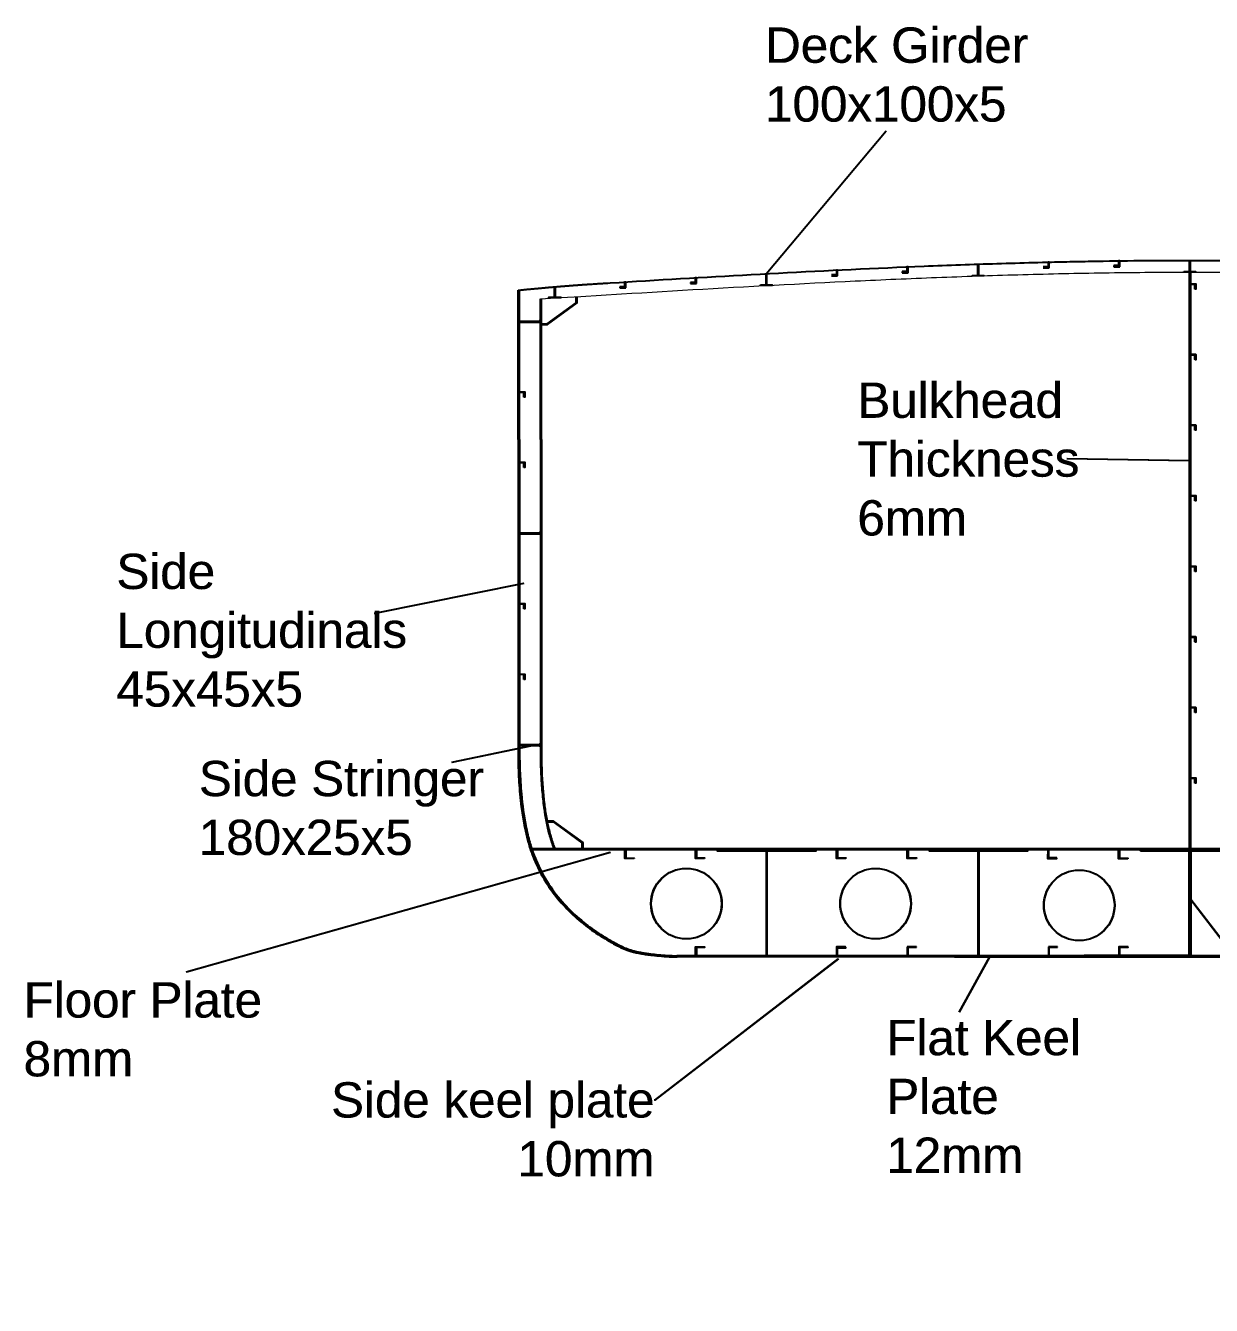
# Model space of a CAD drawing. Header units: millimetres. Extents: x 113 to 18942, y -911 to 10958.
# Drawn here: x 113 to 10192, y -911 to 9969 of the extents above; entities that cross this region are included whole.
import ezdxf
from ezdxf import colors
from ezdxf.entities.mleader import LeaderData, LeaderLine
from ezdxf.math import Vec2, Vec3

# ---------------------------------------------------------------- set-up
doc = ezdxf.new("R2010")
doc.units = ezdxf.units.MM
doc.header["$LTSCALE"] = 20
doc.header["$MEASUREMENT"] = 0
doc.linetypes.add('CENTER2', pattern=[1.125, 0.75, -0.125, 0.125, -0.125])
doc.layers.get('0').update_dxf_attribs({"true_color": 0x000000})
doc.layers.add('hatch', color=7, linetype='Continuous', lineweight=9)
doc.layers.add('WL', color=7, linetype='Continuous')
doc.styles.add('Annotative', font='arial.ttf')
doc.styles.get("Standard").update_dxf_attribs({"font": 'arial.ttf'})

# ---------------------------------------------------------------- blocks, each defined once
blk = doc.blocks.new('*U1')
at = {"color": 30, "true_color": 0xf26722}
blk.add_lwpolyline([(-420, 450), (420, 450), (420, 440), (5, 440), (5, -450), (0, -450), (-5, -450), (-5, 440), (-420, 440)], close=True, dxfattribs=at)
blk = doc.blocks.new('*U2')
at = {"color": 0, "linetype": 'ByBlock', "lineweight": -2, "transparency": 16777216}
for p in [(0, 0), (1800, 0), (3600, 0)]:
    blk.add_blockref('*U1', p, dxfattribs=at)
blk = doc.blocks.new('*U3')
at = {"color": 30, "true_color": 0xf26722}
blk.add_lwpolyline([(-420, 450), (420, 450), (420, 440), (5, 440), (5, -450), (0, -450), (-5, -450), (-5, 440), (-420, 440)], close=True, dxfattribs=at)
blk = doc.blocks.new('*U4')
at = {"color": 0, "linetype": 'ByBlock', "lineweight": -2, "transparency": 16777216}
for p in [(0, 0), (1800, 0), (3600, 0)]:
    blk.add_blockref('*U3', p, dxfattribs=at)
blk = doc.blocks.new('*U5')
at = {"color": 40, "true_color": 0xf8d731}
blk.add_lwpolyline([(85, -12.5), (90, -12.5), (90, 12.5), (85, 12.5), (85, 2.5), (-90, 2.5), (-90, -2.5), (85, -2.5)], close=True, dxfattribs=at)
blk = doc.blocks.new('*U6')
at = {"color": 0, "linetype": 'ByBlock', "lineweight": -2, "transparency": 16777216}
for p in [(0, 3600), (0, 1800), (0, 0)]:
    blk.add_blockref('*U5', p, dxfattribs=at)
blk = doc.blocks.new('*U7')
at = {"color": 30, "true_color": 0xf26722}
blk.add_lwpolyline([(-420, 450), (420, 450), (420, 440), (5, 440), (5, -450), (0, -450), (-5, -450), (-5, 440), (-420, 440)], close=True, dxfattribs=at)
blk = doc.blocks.new('*U8')
at = {"color": 0, "linetype": 'ByBlock', "lineweight": -2, "transparency": 16777216}
for p in [(0, 0), (1800, 0), (3600, 0)]:
    blk.add_blockref('*U7', p, dxfattribs=at)
blk = doc.blocks.new('*U9')
at = {"color": 40, "true_color": 0xf8d731}
blk.add_lwpolyline([(85, -12.5), (90, -12.5), (90, 12.5), (85, 12.5), (85, 2.5), (-90, 2.5), (-90, -2.5), (85, -2.5)], close=True, dxfattribs=at)
blk = doc.blocks.new('*U10')
at = {"color": 0, "linetype": 'ByBlock', "lineweight": -2, "transparency": 16777216}
for p in [(0, 3600), (0, 1800), (0, 0)]:
    blk.add_blockref('*U9', p, dxfattribs=at)

msp = doc.modelspace()

# ---------------------------------------------------------------- linework, layer by layer
at = {"linetype": 'CENTER2', "ltscale": 450}
for p, q in [((7564, 7878), (7564, 7868)), ((9363, 7929), (9363, 7919)), ((10005, 7645), (10005, 7873)), ((5164, 7748), (5164, 7738)), ((5764, 7785), (5764, 7775))]:
    msp.add_line(p, q, dxfattribs=at)
for p, q in [((10005, 2971), (10005, 7873)), ((10009, 2971), (10009, 7873)), ((10011, 7873), (10011, 2971)), ((10015, 7873), (10015, 2971)), ((4298, 6451), (4298, 7719)), ((4298, 7719), (4298, 7451)), ((4302, 6451), (4302, 7720)), ((4302, 7720), (4302, 7451)), ((4308, 6451), (4308, 7720)), ((4312, 6451), (4312, 7721)), ((4488, 6451), (4488, 7645)), ((4492, 6451), (4492, 7645)), ((4493, 6451), (4493, 7645)), ((4497, 6451), (4497, 7645)), ((10005, 7645), (10011, 7645)), ((10009, 7645), (10015, 7645)), ((4308, 3853), (4308, 4053)), ((4312, 3853), (4312, 4053)), ((4543, 3202), (4558, 3202)), ((4547, 3201), (4561, 3201)), ((15602, 2971), (4415, 2971)), ((15602, 2963), (4415, 2963)), ((15606, 2971), (4418, 2971)), ((15606, 2963), (4418, 2963)), ((10008, 2971), (10005, 2971)), ((10011, 2971), (10008, 2971)), ((10012, 2971), (10009, 2971)), ((10015, 2971), (10012, 2971)), ((7681, 2138), (7606, 2138)), ((7606, 2138), (7606, 2063)), ((7684, 2138), (7609, 2138)), ((7609, 2138), (7609, 2063)), ((7611, 2063), (7611, 2133)), ((7611, 2133), (7681, 2133)), ((7614, 2063), (7614, 2133)), ((7614, 2133), (7684, 2133)), ((7681, 2133), (7681, 2138)), ((7684, 2133), (7684, 2138)), ((8881, 2138), (8806, 2138)), ((8806, 2138), (8806, 2063)), ((8884, 2138), (8809, 2138)), ((8809, 2138), (8809, 2063)), ((8811, 2063), (8811, 2133)), ((8811, 2133), (8881, 2133)), ((8814, 2063), (8814, 2133)), ((8814, 2133), (8884, 2133)), ((8881, 2133), (8881, 2138)), ((8884, 2133), (8884, 2138)), ((8008, 2061), (5647, 2061)), ((8008, 2051), (5647, 2051)), ((8012, 2061), (5650, 2061)), ((8012, 2051), (5650, 2051)), ((6825, 2061), (6830, 2061)), ((6828, 2061), (6833, 2061)), ((7606, 2063), (7611, 2063)), ((7609, 2063), (7614, 2063)), ((8008, 2063), (12008, 2063)), ((8008, 2051), (12008, 2051)), ((8012, 2063), (12012, 2063)), ((8012, 2051), (12012, 2051)), ((8302, 2049), (8045, 1583)), ((8306, 2049), (8049, 1583)), ((8213, 2063), (10006, 2063)), ((8217, 2063), (10009, 2063)), ((8806, 2063), (8811, 2063)), ((8809, 2063), (8814, 2063)), ((10006, 2063), (9110, 2063)), ((10009, 2063), (9113, 2063)), ((10003, 2063), (10013, 2063)), ((10007, 2063), (10017, 2063))]:
    msp.add_line(p, q)
at = {"linetype": 'CENTER2'}
msp.add_line((10012, 2051), (10012, 7873), dxfattribs=at)
at = {"linetype": 'CENTER2', "ltscale": 450}
for points in [[(8763, 7908), (8813, 7908), (8813, 7958), (8808, 7958), (8803, 7958), (8803, 7918), (8763, 7918)], [(9363, 7919), (9413, 7919), (9413, 7969), (9408, 7969), (9403, 7969), (9403, 7929), (9363, 7929)], [(6964, 7840), (7014, 7840), (7014, 7890), (7009, 7890), (7004, 7890), (7004, 7850), (6964, 7850)], [(7564, 7868), (7614, 7868), (7614, 7918), (7609, 7918), (7604, 7918), (7604, 7878), (7564, 7878)], [(5164, 7738), (5214, 7738), (5214, 7788), (5209, 7788), (5204, 7788), (5204, 7748), (5164, 7748)], [(5764, 7775), (5814, 7775), (5814, 7825), (5809, 7825), (5804, 7825), (5804, 7785), (5764, 7785)]]:
    msp.add_lwpolyline(points, dxfattribs=at)
for points in [[(9958, 7878), (10006, 7878), (10006, 7973), (10008, 7973), (10011, 7973), (10011, 7878), (10058, 7878), (10058, 7873), (9958, 7873)], [(9958, 7878), (10006, 7878), (10006, 7973), (10008, 7973), (10011, 7973), (10011, 7878), (10058, 7878), (10058, 7873), (9958, 7873)], [(6359, 7764), (6406, 7764), (6406, 7859), (6409, 7859), (6411, 7859), (6411, 7764), (6459, 7764), (6459, 7759), (6359, 7759)], [(6359, 7764), (6406, 7764), (6406, 7859), (6409, 7859), (6411, 7859), (6411, 7764), (6459, 7764), (6459, 7759), (6359, 7759)], [(8158, 7845), (8206, 7845), (8206, 7940), (8208, 7940), (8211, 7940), (8211, 7845), (8258, 7845), (8258, 7840), (8158, 7840)], [(8158, 7845), (8206, 7845), (8206, 7940), (8208, 7940), (8211, 7940), (8211, 7845), (8258, 7845), (8258, 7840), (8158, 7840)], [(10051, 7729), (10051, 7769), (10011, 7769), (10011, 7771), (10011, 7774), (10056, 7774), (10056, 7729)], [(10055, 7728), (10055, 7768), (10015, 7768), (10015, 7771), (10015, 7773), (10060, 7773), (10060, 7728)], [(10051, 7129), (10051, 7169), (10011, 7169), (10011, 7171), (10011, 7174), (10056, 7174), (10056, 7129)], [(10055, 7128), (10055, 7168), (10015, 7168), (10015, 7171), (10015, 7173), (10060, 7173), (10060, 7128)], [(4348, 6811), (4348, 6851), (4308, 6851), (4308, 6853), (4308, 6856), (4353, 6856), (4353, 6811)], [(4352, 6810), (4352, 6850), (4312, 6850), (4312, 6853), (4312, 6855), (4357, 6855), (4357, 6810)], [(10051, 6529), (10051, 6569), (10011, 6569), (10011, 6571), (10011, 6574), (10056, 6574), (10056, 6529)], [(10055, 6528), (10055, 6568), (10015, 6568), (10015, 6571), (10015, 6573), (10060, 6573), (10060, 6528)], [(4348, 6211), (4348, 6251), (4308, 6251), (4308, 6253), (4308, 6256), (4353, 6256), (4353, 6211)], [(4352, 6211), (4352, 6251), (4312, 6251), (4312, 6253), (4312, 6256), (4357, 6256), (4357, 6211)], [(10051, 5929), (10051, 5969), (10011, 5969), (10011, 5971), (10011, 5974), (10056, 5974), (10056, 5929)], [(10055, 5928), (10055, 5968), (10015, 5968), (10015, 5971), (10015, 5973), (10060, 5973), (10060, 5928)], [(10051, 5329), (10051, 5369), (10011, 5369), (10011, 5371), (10011, 5374), (10056, 5374), (10056, 5329)], [(10055, 5328), (10055, 5368), (10015, 5368), (10015, 5371), (10015, 5373), (10060, 5373), (10060, 5328)], [(4348, 5011), (4348, 5051), (4308, 5051), (4308, 5053), (4308, 5056), (4353, 5056), (4353, 5011)], [(4352, 5011), (4352, 5051), (4312, 5051), (4312, 5053), (4312, 5056), (4357, 5056), (4357, 5011)], [(10051, 4729), (10051, 4769), (10011, 4769), (10011, 4771), (10011, 4774), (10056, 4774), (10056, 4729)], [(10055, 4728), (10055, 4768), (10015, 4768), (10015, 4771), (10015, 4773), (10060, 4773), (10060, 4728)], [(4348, 4411), (4348, 4451), (4308, 4451), (4308, 4454), (4308, 4456), (4353, 4456), (4353, 4411)], [(4352, 4411), (4352, 4451), (4312, 4451), (4312, 4453), (4312, 4456), (4357, 4456), (4357, 4411)], [(10051, 4129), (10051, 4169), (10011, 4169), (10011, 4171), (10011, 4174), (10056, 4174), (10056, 4129)], [(10055, 4128), (10055, 4168), (10015, 4168), (10015, 4171), (10015, 4173), (10060, 4173), (10060, 4128)], [(10051, 3529), (10051, 3569), (10011, 3569), (10011, 3571), (10011, 3574), (10056, 3574), (10056, 3529)], [(10055, 3528), (10055, 3568), (10015, 3568), (10015, 3571), (10015, 3573), (10060, 3573), (10060, 3528)], [(5280, 2887), (5205, 2887), (5205, 2962), (5210, 2962), (5210, 2892), (5280, 2892)], [(5284, 2887), (5209, 2887), (5209, 2962), (5214, 2962), (5214, 2892), (5284, 2892)], [(5881, 2888), (5806, 2888), (5806, 2963), (5811, 2963), (5811, 2893), (5881, 2893)], [(5884, 2888), (5809, 2888), (5809, 2963), (5814, 2963), (5814, 2893), (5884, 2893)], [(7081, 2888), (7006, 2888), (7006, 2963), (7011, 2963), (7011, 2893), (7081, 2893)], [(7084, 2888), (7009, 2888), (7009, 2963), (7014, 2963), (7014, 2893), (7084, 2893)], [(7681, 2888), (7606, 2888), (7606, 2963), (7611, 2963), (7611, 2893), (7681, 2893)], [(7684, 2888), (7609, 2888), (7609, 2963), (7614, 2963), (7614, 2893), (7684, 2893)], [(8875, 2893), (8805, 2894), (8806, 2964), (8801, 2964), (8800, 2889), (8875, 2888)], [(8879, 2893), (8809, 2894), (8809, 2964), (8804, 2964), (8804, 2889), (8879, 2888)], [(9478, 2886), (9403, 2886), (9403, 2961), (9408, 2961), (9408, 2891), (9478, 2891)], [(9482, 2886), (9407, 2886), (9407, 2961), (9412, 2961), (9412, 2891), (9482, 2891)], [(5806, 2061), (5806, 2136), (5881, 2136), (5881, 2131), (5811, 2131), (5811, 2061)], [(5809, 2061), (5809, 2136), (5884, 2136), (5884, 2131), (5814, 2131), (5814, 2061)], [(7081, 2136), (7006, 2136), (7006, 2061), (7011, 2061), (7011, 2131), (7081, 2131)], [(7084, 2135), (7009, 2135), (7009, 2060), (7014, 2060), (7014, 2130), (7084, 2130)], [(9481, 2138), (9406, 2138), (9406, 2063), (9411, 2063), (9411, 2133), (9481, 2133)], [(9484, 2138), (9409, 2138), (9409, 2063), (9414, 2063), (9414, 2133), (9484, 2133)]]:
    msp.add_lwpolyline(points, close=True)
for points in [[(4613, 7748), (4613, 7659), (4661, 7659), (4661, 7654), (4561, 7654), (4561, 7659), (4608, 7659), (4608, 7748)], [(4613, 7748), (4613, 7659), (4661, 7659), (4661, 7654), (4561, 7654), (4561, 7659), (4608, 7659), (4608, 7748)], [(4491, 7427), (4545, 7427), (4547, 7427), (4797, 7611), (4797, 7663)], [(4494, 7428), (4549, 7428), (4550, 7428), (4800, 7611), (4800, 7663)], [(4495, 7432), (4545, 7432), (4792, 7613), (4792, 7663)], [(4499, 7433), (4549, 7433), (4795, 7613), (4795, 7663)], [(4539, 3207), (4593, 3207), (4595, 3207), (4845, 3023), (4845, 2971)], [(4542, 3206), (4597, 3206), (4598, 3206), (4848, 3023), (4848, 2971)], [(4543, 3202), (4593, 3202), (4840, 3021), (4840, 2971)], [(4547, 3201), (4597, 3201), (4843, 3021), (4843, 2971)]]:
    msp.add_lwpolyline(points)
for centre in [(5727, 2504), (5731, 2504), (7336, 2504), (7339, 2504), (9067, 2490), (9070, 2490)]:
    msp.add_circle(centre, 300)
msp.add_open_spline([(4298, 7719), (4682, 7757), (4882, 7769), (5481, 7806), (5880, 7830), (7105, 7898), (7930, 7936), (8894, 7960), (9032, 7963), (9445, 7970), (9721, 7973), (10164, 7973), (10331, 7972), (10665, 7969), (10832, 7966), (11332, 7956), (11666, 7946), (12667, 7909), (13334, 7875), (14514, 7808), (15411, 7752), (15722, 7719)], degree=3, knots=[0, 0, 0, 0, 599.466361, 599.466361, 1798.399082, 1798.399082, 4273.578042, 4273.578042, 4686.768111, 4686.768111, 5513.148249, 5513.148249, 6013.392049, 6013.392049, 6513.635849, 6513.635849, 7514.123448, 7514.123448, 9515.098647, 9515.098647, 11052.660658, 11052.660658, 11052.660658, 11052.660658], dxfattribs=at)
at = {"layer": 'hatch', "linetype": 'CENTER2', "ltscale": 450}
msp.add_spline([(4488, 7645), (10015, 7873), (15532, 7645)], degree=3, dxfattribs=at)
at = {"layer": 'WL'}
for points in [[(4298, 6451), (4298, 5547), (4298, 4643), (4298, 3740)], [(4302, 6451), (4302, 5547), (4302, 4643), (4302, 3739)]]:
    msp.add_open_spline(points, degree=3, dxfattribs=at)
for points, knots in [([(4308, 6451), (4308, 5556), (4308, 4662), (4308, 3758), (4308, 3749), (4308, 3740)], [0, 0, 0, 0, 0.9899602, 0.9899602, 0.9999598, 0.9999598, 0.9999598, 0.9999598]), ([(4312, 6451), (4312, 5556), (4312, 4661), (4312, 3758), (4312, 3748), (4312, 3739)], [0, 0, 0, 0, 0.9899602, 0.9899602, 0.9999598, 0.9999598, 0.9999598, 0.9999598]), ([(4488, 6451), (4488, 5556), (4488, 4662), (4488, 3758), (4488, 3749), (4488, 3740)], [0, 0, 0, 0, 0.9899602, 0.9899602, 0.9999598, 0.9999598, 0.9999598, 0.9999598]), ([(4492, 6451), (4492, 5556), (4492, 4661), (4492, 3758), (4492, 3748), (4492, 3739)], [0, 0, 0, 0, 0.9899602, 0.9899602, 0.9999598, 0.9999598, 0.9999598, 0.9999598]), ([(4493, 6451), (4493, 5556), (4493, 4662), (4493, 3758), (4493, 3749), (4493, 3740)], [0, 0, 0, 0, 0.9899602, 0.9899602, 0.9999598, 0.9999598, 0.9999598, 0.9999598]), ([(4497, 6451), (4497, 5556), (4497, 4661), (4497, 3758), (4497, 3748), (4497, 3739)], [0, 0, 0, 0, 0.9899602, 0.9899602, 0.9999598, 0.9999598, 0.9999598, 0.9999598]), ([(4298, 3739), (4299, 3705), (4300, 3671), (4304, 3569), (4308, 3502), (4327, 3291), (4349, 3151), (4390, 3007), (4395, 2989), (4407, 2954), (4413, 2937), (4425, 2903), (4432, 2887), (4453, 2838), (4468, 2806), (4515, 2715), (4551, 2658), (4667, 2501), (4756, 2411), (4863, 2326), (4875, 2316), (4911, 2289), (4935, 2271), (5010, 2221), (5060, 2191), (5118, 2160), (5125, 2156), (5136, 2150), (5141, 2148), (5149, 2143), (5153, 2141), (5166, 2135), (5175, 2131), (5202, 2118), (5221, 2111), (5266, 2096), (5291, 2089), (5330, 2082), (5339, 2080), (5354, 2077), (5361, 2076), (5376, 2074), (5383, 2073), (5406, 2069), (5423, 2067), (5489, 2060), (5545, 2055), (5618, 2052), (5632, 2051), (5647, 2051)], [1.095954, 1.095954, 1.095954, 1.095954, 91.385865, 91.385865, 271.965686, 271.965686, 670.476468, 670.476468, 726.8513, 726.8513, 783.226131, 783.226131, 839.600962, 839.600962, 952.350625, 952.350625, 1177.849949, 1177.849949, 1619.008744, 1619.008744, 1674.111597, 1674.111597, 1784.317302, 1784.317302, 2004.728712, 2004.728712, 2035.658112, 2035.658112, 2054.111636, 2054.111636, 2072.56516, 2072.56516, 2109.472208, 2109.472208, 2181.949068, 2181.949068, 2254.425929, 2254.425929, 2274.002852, 2274.002852, 2288.74553, 2288.74553, 2303.488207, 2303.488207, 2332.973563, 2332.973563, 2420.502389, 2420.502389, 2441.545776, 2441.545776, 2441.545776, 2441.545776]), ([(4302, 3739), (4302, 3705), (4303, 3671), (4307, 3569), (4311, 3502), (4330, 3290), (4352, 3151), (4393, 3006), (4399, 2989), (4410, 2954), (4416, 2937), (4429, 2903), (4435, 2887), (4456, 2838), (4471, 2806), (4519, 2714), (4554, 2657), (4670, 2500), (4759, 2411), (4866, 2325), (4878, 2316), (4914, 2289), (4939, 2271), (5013, 2221), (5063, 2191), (5121, 2160), (5128, 2156), (5140, 2150), (5144, 2148), (5152, 2143), (5157, 2141), (5170, 2135), (5178, 2130), (5205, 2118), (5224, 2110), (5269, 2096), (5295, 2089), (5333, 2081), (5342, 2080), (5358, 2077), (5365, 2076), (5379, 2074), (5387, 2072), (5410, 2069), (5426, 2067), (5493, 2060), (5549, 2055), (5621, 2052), (5636, 2051), (5650, 2051)], [1.095954, 1.095954, 1.095954, 1.095954, 91.385865, 91.385865, 271.965686, 271.965686, 670.476468, 670.476468, 726.8513, 726.8513, 783.226131, 783.226131, 839.600962, 839.600962, 952.350625, 952.350625, 1177.849949, 1177.849949, 1619.008744, 1619.008744, 1674.111597, 1674.111597, 1784.317302, 1784.317302, 2004.728712, 2004.728712, 2035.658112, 2035.658112, 2054.111636, 2054.111636, 2072.56516, 2072.56516, 2109.472208, 2109.472208, 2181.949068, 2181.949068, 2254.425929, 2254.425929, 2274.002852, 2274.002852, 2288.74553, 2288.74553, 2303.488207, 2303.488207, 2332.973563, 2332.973563, 2420.502389, 2420.502389, 2441.545776, 2441.545776, 2441.545776, 2441.545776]), ([(4308, 3740), (4309, 3706), (4310, 3672), (4314, 3570), (4318, 3503), (4332, 3344), (4344, 3254), (4366, 3142), (4372, 3115), (4383, 3068), (4389, 3047), (4400, 3007), (4406, 2988), (4418, 2951), (4425, 2933), (4446, 2879), (4461, 2845), (4509, 2745), (4546, 2683), (4629, 2568), (4673, 2515), (4769, 2417), (4819, 2372), (4883, 2322), (4895, 2313), (4931, 2287), (4955, 2270), (5028, 2222), (5078, 2192), (5135, 2162), (5141, 2159), (5155, 2152), (5162, 2148), (5176, 2141), (5183, 2138), (5205, 2128), (5221, 2122), (5256, 2110), (5276, 2104), (5308, 2097), (5316, 2095), (5332, 2091), (5339, 2090), (5352, 2088), (5358, 2087), (5371, 2085), (5377, 2084), (5396, 2081), (5410, 2079), (5466, 2072), (5514, 2068), (5591, 2063), (5619, 2062), (5647, 2061)], [1.095954, 1.095954, 1.095954, 1.095954, 91.340346, 91.340346, 271.829129, 271.829129, 526.624548, 526.624548, 605.608645, 605.608645, 671.82648, 671.82648, 732.445702, 732.445702, 793.064925, 793.064925, 914.303369, 914.303369, 1156.780258, 1156.780258, 1399.257147, 1399.257147, 1641.734037, 1641.734037, 1696.119072, 1696.119072, 1804.889143, 1804.889143, 2022.429284, 2022.429284, 2052.247322, 2052.247322, 2082.217218, 2082.217218, 2112.187113, 2112.187113, 2173.046898, 2173.046898, 2233.906683, 2233.906683, 2255.490365, 2255.490365, 2271.95095, 2271.95095, 2284.740663, 2284.740663, 2297.530376, 2297.530376, 2323.109803, 2323.109803, 2399.700362, 2399.700362, 2441.545776, 2441.545776, 2441.545776, 2441.545776]), ([(4312, 3739), (4312, 3705), (4313, 3671), (4317, 3570), (4321, 3503), (4335, 3344), (4347, 3254), (4369, 3141), (4375, 3115), (4386, 3068), (4392, 3047), (4404, 3007), (4409, 2988), (4422, 2951), (4428, 2933), (4449, 2879), (4464, 2844), (4512, 2744), (4550, 2683), (4632, 2568), (4677, 2515), (4772, 2417), (4823, 2372), (4887, 2322), (4898, 2313), (4934, 2287), (4958, 2270), (5031, 2221), (5081, 2192), (5138, 2162), (5145, 2159), (5158, 2151), (5165, 2148), (5179, 2141), (5186, 2138), (5208, 2128), (5224, 2121), (5260, 2109), (5279, 2104), (5311, 2096), (5319, 2094), (5335, 2091), (5342, 2090), (5356, 2088), (5362, 2086), (5374, 2085), (5380, 2084), (5400, 2081), (5413, 2079), (5469, 2072), (5517, 2068), (5594, 2063), (5622, 2062), (5650, 2061)], [1.095954, 1.095954, 1.095954, 1.095954, 91.340346, 91.340346, 271.829129, 271.829129, 526.624548, 526.624548, 605.608645, 605.608645, 671.82648, 671.82648, 732.445702, 732.445702, 793.064925, 793.064925, 914.303369, 914.303369, 1156.780258, 1156.780258, 1399.257147, 1399.257147, 1641.734037, 1641.734037, 1696.119072, 1696.119072, 1804.889143, 1804.889143, 2022.429284, 2022.429284, 2052.247322, 2052.247322, 2082.217218, 2082.217218, 2112.187113, 2112.187113, 2173.046898, 2173.046898, 2233.906683, 2233.906683, 2255.490365, 2255.490365, 2271.95095, 2271.95095, 2284.740663, 2284.740663, 2297.530376, 2297.530376, 2323.109803, 2323.109803, 2399.700362, 2399.700362, 2441.545776, 2441.545776, 2441.545776, 2441.545776]), ([(4488, 3744), (4489, 3711), (4490, 3678), (4493, 3592), (4496, 3540), (4504, 3437), (4509, 3386), (4521, 3297), (4527, 3258), (4541, 3181), (4549, 3144), (4561, 3098), (4564, 3088), (4569, 3070), (4572, 3063), (4576, 3049), (4578, 3042), (4581, 3032), (4583, 3028), (4585, 3020), (4587, 3016), (4591, 3004), (4593, 2996), (4599, 2983), (4601, 2977), (4603, 2971)], [1.095954, 1.095954, 1.095954, 1.095954, 90.522266, 90.522266, 238.057153, 238.057153, 385.592041, 385.592041, 508.816479, 508.816479, 632.040918, 632.040918, 670.401108, 670.401108, 695.693999, 695.693999, 720.986889, 720.986889, 735.939414, 735.939414, 750.891938, 750.891938, 780.796987, 780.796987, 804.19123, 804.19123, 804.19123, 804.19123]), ([(4492, 3743), (4492, 3710), (4493, 3678), (4497, 3592), (4500, 3539), (4508, 3436), (4513, 3386), (4524, 3297), (4530, 3257), (4545, 3181), (4553, 3144), (4565, 3098), (4568, 3087), (4573, 3070), (4575, 3063), (4579, 3049), (4581, 3042), (4585, 3031), (4586, 3027), (4589, 3020), (4590, 3016), (4594, 3004), (4597, 2996), (4602, 2983), (4604, 2977), (4606, 2971)], [1.095954, 1.095954, 1.095954, 1.095954, 90.522266, 90.522266, 238.057153, 238.057153, 385.592041, 385.592041, 508.816479, 508.816479, 632.040918, 632.040918, 670.401108, 670.401108, 695.693999, 695.693999, 720.986889, 720.986889, 735.939414, 735.939414, 750.891938, 750.891938, 780.796987, 780.796987, 804.19123, 804.19123, 804.19123, 804.19123]), ([(4493, 3744), (4494, 3705), (4495, 3666), (4499, 3578), (4502, 3528), (4510, 3436), (4514, 3393), (4524, 3312), (4530, 3273), (4540, 3217), (4543, 3199), (4553, 3153), (4559, 3125), (4569, 3089), (4572, 3079), (4577, 3061), (4580, 3051), (4584, 3038), (4586, 3035), (4588, 3027), (4589, 3024), (4592, 3016), (4593, 3012), (4597, 3001), (4600, 2994), (4604, 2982), (4606, 2978), (4609, 2971)], [1.095954, 1.095954, 1.095954, 1.095954, 106.726567, 106.726567, 246.487688, 246.487688, 372.627032, 372.627032, 492.400229, 492.400229, 552.059457, 552.059457, 645.929918, 645.929918, 680.309122, 680.309122, 714.688326, 714.688326, 728.844354, 728.844354, 743.000381, 743.000381, 757.156409, 757.156409, 785.468464, 785.468464, 803.349487, 803.349487, 803.349487, 803.349487]), ([(4497, 3743), (4498, 3705), (4499, 3666), (4502, 3578), (4505, 3528), (4513, 3436), (4517, 3393), (4527, 3311), (4533, 3273), (4543, 3217), (4546, 3198), (4556, 3152), (4563, 3125), (4572, 3089), (4575, 3079), (4581, 3060), (4583, 3051), (4588, 3038), (4589, 3034), (4591, 3027), (4593, 3023), (4595, 3016), (4596, 3012), (4600, 3001), (4603, 2994), (4607, 2982), (4609, 2978), (4612, 2971)], [1.095954, 1.095954, 1.095954, 1.095954, 106.726567, 106.726567, 246.487688, 246.487688, 372.627032, 372.627032, 492.400229, 492.400229, 552.059457, 552.059457, 645.929918, 645.929918, 680.309122, 680.309122, 714.688326, 714.688326, 728.844354, 728.844354, 743.000381, 743.000381, 757.156409, 757.156409, 785.468464, 785.468464, 803.349487, 803.349487, 803.349487, 803.349487])]:
    msp.add_open_spline(points, degree=3, knots=knots, dxfattribs=at)

# ---------------------------------------------------------------- block references
for name, p in [('*U10', (4398, 3851)), ('*U6', (4402, 3851)), ('*U8', (10008, 2513)), ('*U2', (10012, 2513))]:
    msp.add_blockref(name, p)
at = {"xscale": -1}
msp.add_blockref('*U4', (10012, 2513), dxfattribs=at)

# ---------------------------------------------------------------- texts
at = {"char_height": 300, "attachment_point": 1, "style": 'Annotative'}
for s, insert, width in [('Deck Girder\\P100x100x5', (6397, 9953), 2471.75), ('Deck Girder\\P100x100x5', (6401, 9952), 2471.75), ('Bulkhead\\PThickness\\P6mm', (7181, 6934), 2014.5), ('Bulkhead\\PThickness\\P6mm', (7185, 6934), 2014.5), ('Side Longitudinals \\P45x45x5', (883, 5479), 2874.37), ('Side Longitudinals \\P45x45x5', (887, 5479), 2874.37), ('\\pxtc6;Side Stringer\\P180x25x5', (1584, 3718), 2860.34), ('\\pxtc6;Side Stringer\\P180x25x5', (1587, 3718), 2860.34), ('Floor Plate\\P8mm', (94, 1836), 2014.5), ('Floor Plate\\P8mm', (98, 1836), 2014.5), ('Flat Keel Plate 12mm', (7427, 1516), 2014.5), ('Flat Keel Plate 12mm', (7431, 1516), 2014.5)]:
    msp.add_mtext(s, dxfattribs=dict(at, insert=insert, width=width))
at = {"char_height": 0.2, "attachment_point": 1}
for insert in [(7714, 1561), (7718, 1561)]:
    msp.add_mtext_dynamic_manual_height_columns('Flat Keel Plate\\P12mm', width=721, gutter_width=1, heights=[0], dxfattribs=dict(at, insert=insert))

# ---------------------------------------------------------------- leaders
ml = msp.add_multileader_mtext('Standard')
ml.set_content('', color=256)
ml.set_leader_properties()
ml.build(insert=Vec2(0, 0))
ml.multileader.update_dxf_attribs({"dogleg_length": 0.36, "arrow_head_size": 0.18})
ctx = ml.context
ctx.base_point, ctx.char_height, ctx.arrow_head_size, ctx.landing_gap_size, ctx.plane_origin = Vec3(7428, 9074), 0.18, 0.18, 0.09, Vec3(6391, 7704)
notes = []
notes.append((ctx, [(0, (1, 1, 0), (7427, 9074), (1, 0), 0.36, [(0, [(6406, 7859)], 0, [])])]))
ctx.mtext.insert, ctx.mtext.flow_direction = Vec3(7428, 9075), 5
ml = msp.add_multileader_mtext('Standard')
ml.set_content('', color=256)
ml.set_leader_properties()
ml.build(insert=Vec2(0, 0))
ml.multileader.update_dxf_attribs({"dogleg_length": 0.36, "arrow_head_size": 0.18})
ctx = ml.context
ctx.base_point, ctx.char_height, ctx.arrow_head_size, ctx.landing_gap_size, ctx.plane_origin = Vec3(8963, 6285), 0.18, 0.18, 0.09, Vec3(10001, 6270)
ctx.text_align_type = 2
notes.append((ctx, [(0, (1, 1, 0), (8963, 6285), (-1, 0), 0.36, [(0, [(10001, 6270)], 0, [])])]))
ctx.mtext.insert, ctx.mtext.alignment, ctx.mtext.flow_direction = Vec3(8963, 6286), 3, 5
ml = msp.add_multileader_mtext('Standard')
ml.set_content('', color=256)
ml.set_leader_properties()
ml.build(insert=Vec2(0, 0))
ml.multileader.update_dxf_attribs({"dogleg_length": 0.36, "arrow_head_size": 0.18})
ctx = ml.context
ctx.base_point, ctx.char_height, ctx.arrow_head_size, ctx.landing_gap_size, ctx.plane_origin = Vec3(8966, 6285), 0.18, 0.18, 0.09, Vec3(10005, 6270)
ctx.text_align_type = 2
notes.append((ctx, [(0, (1, 1, 0), (8967, 6285), (-1, 0), 0.36, [(0, [(10005, 6270)], 0, [])])]))
ctx.mtext.insert, ctx.mtext.alignment, ctx.mtext.flow_direction = Vec3(8966, 6285), 3, 5
ml = msp.add_multileader_mtext('Standard')
ml.set_content('', color=256)
ml.set_leader_properties()
ml.build(insert=Vec2(0, 0))
ml.multileader.update_dxf_attribs({"dogleg_length": 0.36, "arrow_head_size": 0.18})
ctx = ml.context
ctx.base_point, ctx.char_height, ctx.arrow_head_size, ctx.landing_gap_size, ctx.plane_origin = Vec3(3077, 4972), 0.18, 0.18, 0.09, Vec3(4345, 5225)
ctx.text_align_type = 2
notes.append((ctx, [(0, (1, 1, 0), (3077, 4972), (-1, 0), 0.36, [(0, [(4345, 5225)], 0, [])])]))
ctx.mtext.insert, ctx.mtext.alignment, ctx.mtext.flow_direction = Vec3(3077, 4972), 3, 5
ml = msp.add_multileader_mtext('Standard')
ml.set_content('', color=256)
ml.set_leader_properties()
ml.build(insert=Vec2(0, 0))
ml.multileader.update_dxf_attribs({"dogleg_length": 0.36, "arrow_head_size": 0.18})
ctx = ml.context
ctx.base_point, ctx.char_height, ctx.arrow_head_size, ctx.landing_gap_size, ctx.plane_origin = Vec3(3080, 4972), 0.18, 0.18, 0.09, Vec3(4348, 5225)
ctx.text_align_type = 2
notes.append((ctx, [(0, (1, 1, 0), (3081, 4972), (-1, 0), 0.36, [(0, [(4348, 5225)], 0, [])])]))
ctx.mtext.insert, ctx.mtext.alignment, ctx.mtext.flow_direction = Vec3(3080, 4972), 3, 5
ml = msp.add_multileader_mtext('Standard')
ml.set_content('', color=256)
ml.set_leader_properties()
ml.build(insert=Vec2(0, 0))
ml.multileader.update_dxf_attribs({"dogleg_length": 0.36, "arrow_head_size": 0.18})
ctx = ml.context
ctx.base_point, ctx.char_height, ctx.arrow_head_size, ctx.landing_gap_size, ctx.plane_origin = Vec3(3731, 3703), 0.18, 0.18, 0.09, Vec3(4399, 3844)
ctx.text_align_type = 2
notes.append((ctx, [(0, (1, 1, 0), (3732, 3703), (-1, 0), 0.36, [(0, [(4399, 3844)], 0, [])])]))
ctx.mtext.insert, ctx.mtext.alignment, ctx.mtext.flow_direction = Vec3(3732, 3704), 3, 5
ml = msp.add_multileader_mtext('Standard')
ml.set_content('', color=256)
ml.set_leader_properties()
ml.build(insert=Vec2(0, 0))
ml.multileader.update_dxf_attribs({"dogleg_length": 0.36, "arrow_head_size": 0.18})
ctx = ml.context
ctx.base_point, ctx.char_height, ctx.arrow_head_size, ctx.landing_gap_size, ctx.plane_origin = Vec3(3735, 3703), 0.18, 0.18, 0.09, Vec3(4403, 3844)
ctx.text_align_type = 2
notes.append((ctx, [(0, (1, 1, 0), (3735, 3703), (-1, 0), 0.36, [(0, [(4403, 3844)], 0, [])])]))
ctx.mtext.insert, ctx.mtext.alignment, ctx.mtext.flow_direction = Vec3(3735, 3703), 3, 5
ml = msp.add_multileader_mtext('Standard')
ml.set_content('', color=256)
ml.set_leader_properties()
ml.build(insert=Vec2(0, 0))
ml.multileader.update_dxf_attribs({"dogleg_length": 0.36, "arrow_head_size": 0.18})
ctx = ml.context
ctx.base_point, ctx.char_height, ctx.arrow_head_size, ctx.landing_gap_size, ctx.plane_origin = Vec3(1476, 1923), 0.18, 0.18, 0.09, Vec3(5081, 2938)
ctx.text_align_type = 2
notes.append((ctx, [(0, (1, 1, 0), (1477, 1923), (-1, 0), 0.36, [(0, [(5081, 2938)], 0, [])])]))
ctx.mtext.insert, ctx.mtext.alignment, ctx.mtext.flow_direction = Vec3(1477, 1923), 3, 5
ml = msp.add_multileader_mtext('Standard')
ml.set_content('', color=256)
ml.set_leader_properties()
ml.build(insert=Vec2(0, 0))
ml.multileader.update_dxf_attribs({"dogleg_length": 0.36, "arrow_head_size": 0.18})
ctx = ml.context
ctx.base_point, ctx.char_height, ctx.arrow_head_size, ctx.landing_gap_size, ctx.plane_origin = Vec3(1480, 1923), 0.18, 0.18, 0.09, Vec3(5085, 2938)
ctx.text_align_type = 2
notes.append((ctx, [(0, (1, 1, 0), (1480, 1923), (-1, 0), 0.36, [(0, [(5085, 2938)], 0, [])])]))
ctx.mtext.insert, ctx.mtext.alignment, ctx.mtext.flow_direction = Vec3(1480, 1923), 3, 5
ml = msp.add_multileader_mtext('Standard')
ml.set_content('', color=256)
ml.set_leader_properties()
ml.build(insert=Vec2(0, 0))
ml.multileader.update_dxf_attribs({"dogleg_length": 0.36, "arrow_head_size": 0.18})
ctx = ml.context
ctx.base_point, ctx.char_height, ctx.arrow_head_size, ctx.landing_gap_size, ctx.plane_origin = Vec3(11030, 1219), 0.18, 0.18, 0.09, Vec3(10013, 2543)
notes.append((ctx, [(0, (1, 1, 0), (11029, 1219), (1, 0), 0.36, [(0, [(10013, 2543)], 0, [])])]))
ctx.mtext.insert, ctx.mtext.flow_direction = Vec3(11030, 1220), 5
ml = msp.add_multileader_mtext('Standard')
ml.set_content('', color=256)
ml.set_leader_properties()
ml.build(insert=Vec2(0, 0))
ml.multileader.update_dxf_attribs({"dogleg_length": 0.36, "arrow_head_size": 0.18})
ctx = ml.context
ctx.base_point, ctx.char_height, ctx.arrow_head_size, ctx.landing_gap_size, ctx.plane_origin = Vec3(11033, 1219), 0.18, 0.18, 0.09, Vec3(10016, 2543)
notes.append((ctx, [(0, (1, 1, 0), (11033, 1219), (1, 0), 0.36, [(0, [(10016, 2543)], 0, [])])]))
ctx.mtext.insert, ctx.mtext.flow_direction = Vec3(11033, 1219), 5
ml = msp.add_multileader_mtext('Standard')
ml.set_content('Side keel plate\\P10mm', color=256)
ml.set_leader_properties()
ml.build(insert=Vec2(0, 0))
ml.multileader.update_dxf_attribs({"dogleg_length": 0.36, "arrow_head_size": 0.18})
ctx = ml.context
ctx.base_point, ctx.char_height, ctx.arrow_head_size, ctx.landing_gap_size, ctx.plane_origin = Vec3(2744, 833), 300, 0.18, 0.09, Vec3(7017, 2035)
ctx.text_align_type = 2
notes.append((ctx, [(0, (1, 1, 0), (5457, 833), (-1, 0), 0.36, [(0, [(7017, 2035)], 0, [])])]))
ctx.mtext.insert, ctx.mtext.alignment, ctx.mtext.flow_direction = Vec3(5457, 986), 3, 5
ml = msp.add_multileader_mtext('Standard')
ml.set_content('Side keel plate\\P10mm', color=256)
ml.set_leader_properties()
ml.build(insert=Vec2(0, 0))
ml.multileader.update_dxf_attribs({"dogleg_length": 0.36, "arrow_head_size": 0.18})
ctx = ml.context
ctx.base_point, ctx.char_height, ctx.arrow_head_size, ctx.landing_gap_size, ctx.plane_origin = Vec3(2747, 833), 300, 0.18, 0.09, Vec3(7021, 2035)
ctx.text_align_type = 2
notes.append((ctx, [(0, (1, 1, 0), (5461, 833), (-1, 0), 0.36, [(0, [(7021, 2035)], 0, [])])]))
ctx.mtext.insert, ctx.mtext.alignment, ctx.mtext.flow_direction = Vec3(5460, 986), 3, 5
for ctx, leaders in notes:
    for number, flags, end, landing, length, lines in leaders:
        leader = LeaderData()
        leader.index, (leader.has_last_leader_line, leader.has_dogleg_vector, leader.attachment_direction) = number, flags
        leader.last_leader_point, leader.dogleg_vector, leader.dogleg_length = Vec3(end), Vec3(landing), length
        for number, points, colour, breaks in lines:
            line = LeaderLine()
            line.index, line.vertices, line.color, line.breaks = number, Vec3.list(points), colors.encode_raw_color(colour), breaks
            leader.lines.append(line)
        ctx.leaders.append(leader)

doc.saveas('drawing.dxf')
